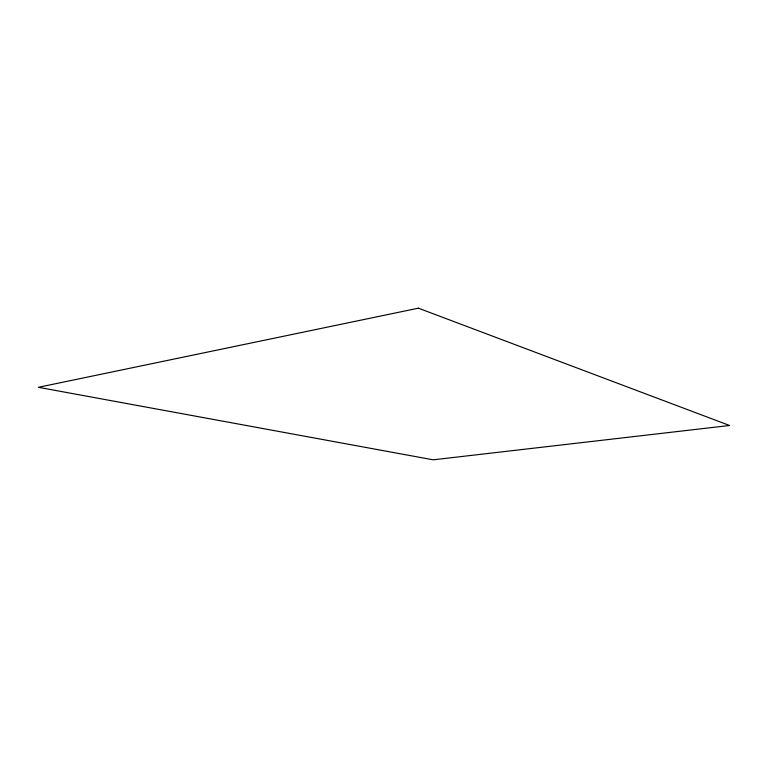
<?xml version="1.0" encoding="UTF-8"?>
<svg xmlns="http://www.w3.org/2000/svg" width="768" height="768" viewBox="0 0 768 768"><rect width="100%" height="100%" fill="white"/><g stroke="black" fill="none" stroke-linecap="round" stroke-linejoin="round"><path stroke-width="1.15" d="M418.387 308.179L38.4 387.302L433.2 459.821L729.6 425.491L418.387 308.179"/></g></svg>
